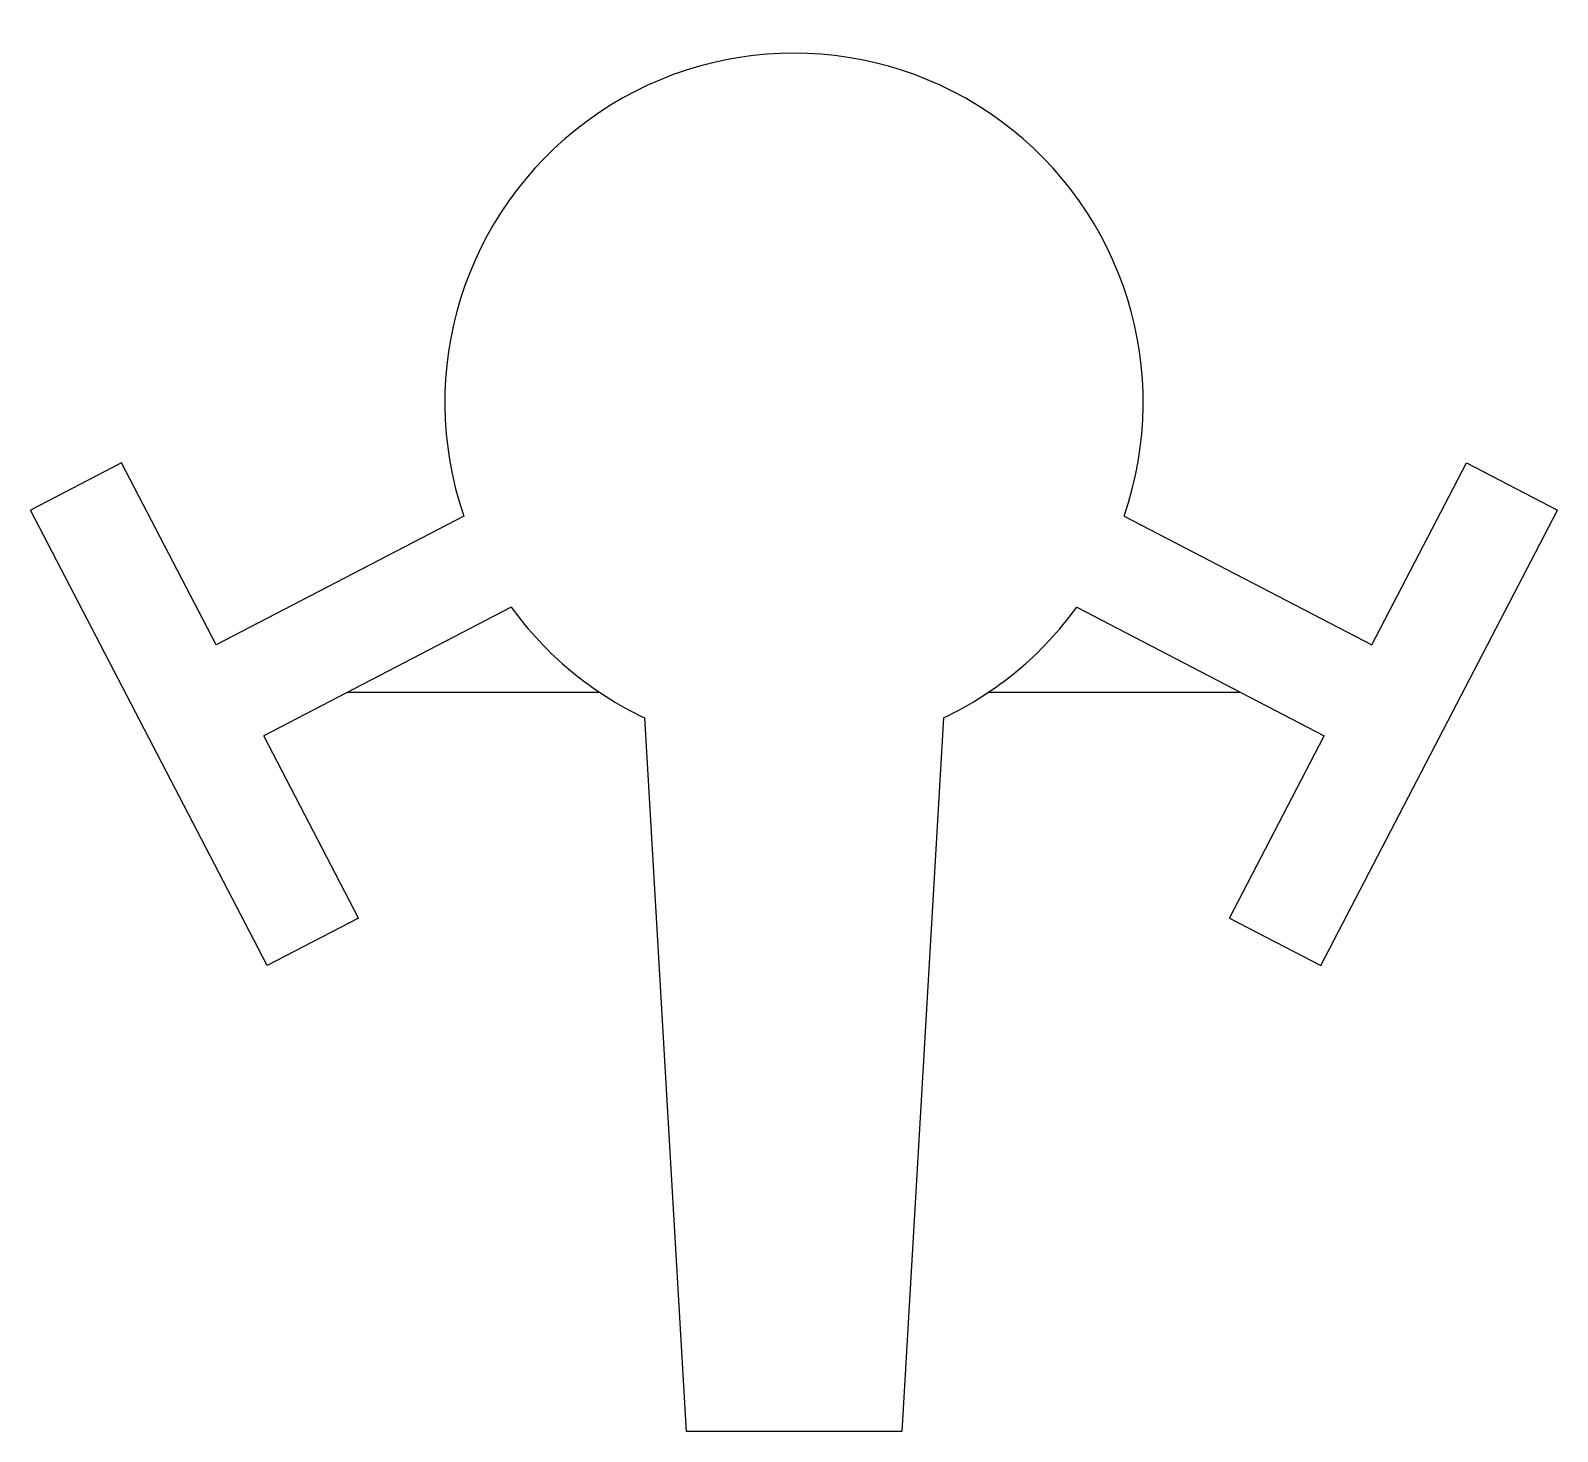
# Model space of a CAD drawing. Header units: millimetres. Extents: x 959.4 to 980.9, y 653.1 to 672.8.
import ezdxf

# ---------------------------------------------------------------- set-up
doc = ezdxf.new("R2010")
doc.units = ezdxf.units.MM

msp = doc.modelspace()

# ---------------------------------------------------------------- linework, layer by layer
for p, q in [((960.688, 666.746), (959.406, 666.079)), ((962.02, 664.183), (960.688, 666.746)), ((978.281, 664.183), (979.613, 666.746)), ((979.613, 666.746), (980.895, 666.079)), ((962.738, 659.672), (959.406, 666.079)), ((965.505, 665.995), (962.02, 664.183)), ((974.796, 665.995), (978.281, 664.183)), ((977.563, 659.672), (980.895, 666.079)), ((966.171, 664.713), (962.687, 662.901)), ((974.13, 664.713), (977.614, 662.901)), ((963.87, 663.517), (967.411, 663.517)), ((972.89, 663.517), (976.431, 663.517)), ((968.046, 663.156), (968.631, 653.112)), ((972.255, 663.156), (971.669, 653.112)), ((964.02, 660.338), (962.687, 662.901)), ((976.281, 660.338), (977.614, 662.901)), ((964.02, 660.338), (962.738, 659.672)), ((976.281, 660.338), (977.563, 659.672)), ((971.669, 653.112), (968.631, 653.112))]:
    msp.add_line(p, q)
for major_axis, start_param, end_param in [((3.475, -3.475), 0.453349, 4.25904), ((3.475, -3.475), 4.55403, 5.055254), ((3.475, 3.475), 4.369524, 4.870748)]:
    msp.add_ellipse((970.15, 667.597), major_axis=major_axis, ratio=1, start_param=start_param, end_param=end_param)

doc.saveas('drawing.dxf')
